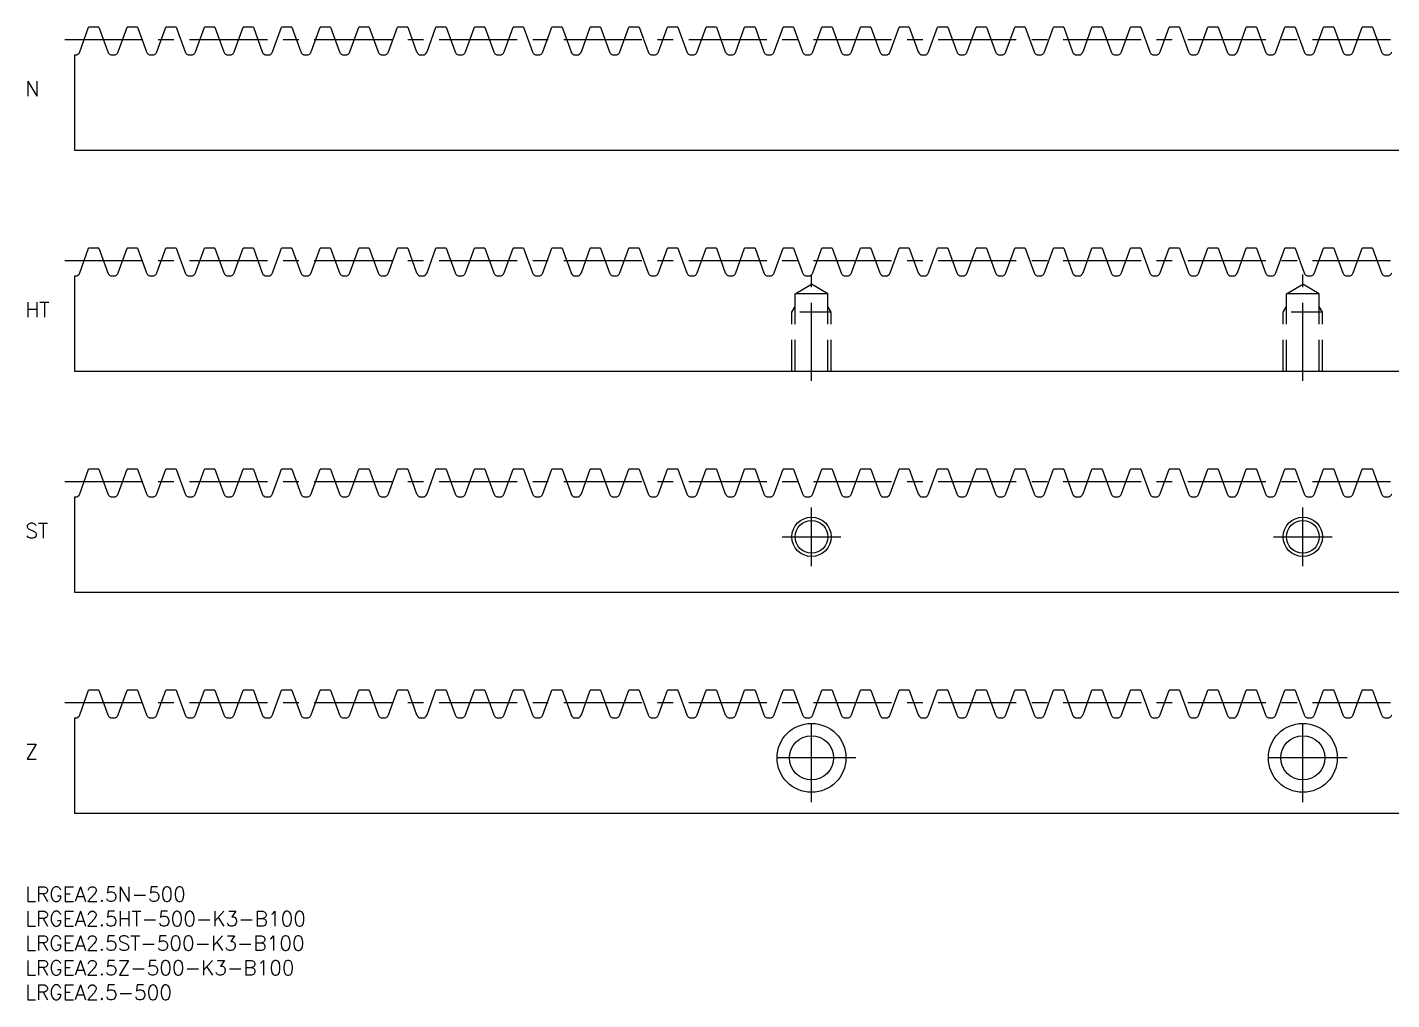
# Model space of a CAD drawing. Extents: x 0 to 552, y -23 to 175.
# Drawn here: x 0.4 to 278.1, y -23 to 175 of the extents above; entities that cross this region are included whole.
import ezdxf

# ---------------------------------------------------------------- set-up
doc = ezdxf.new("R2010")
doc.units = 0
doc.header["$LTSCALE"] = 0.5
doc.linetypes.add('CENTER', pattern=[50.8, 31.75, -6.35, 6.35, -6.35])
doc.linetypes.add('DASHED', pattern=[19.05, 12.7, -6.35])
for name, color, linetype in [('MSM_CENTER', 1, 'CENTER'), ('MSM_CONTINUOUS', 7, 'CONTINUOUS'), ('MSM_DASHED', 4, 'DASHED'), ('MSM_NARROW', 5, 'CONTINUOUS'), ('MSM_PART_NUMBER', 7, 'CONTINUOUS')]:
    doc.layers.add(name, color=color, linetype=linetype)
doc.styles.get("Standard").update_dxf_attribs({"font": 'txt.shx', "height": 3, "bigfont": 'bigfont.shx'})

msp = doc.modelspace()

# ---------------------------------------------------------------- linework, layer by layer
at = {"layer": 'MSM_CENTER'}
for p, q in [((8, 172.5), (512, 172.5)), ((8, 127.5), (512, 127.5)), ((160, 103), (160, 124.67)), ((260, 103), (260, 124.67)), ((8, 82.5), (512, 82.5)), ((160, 65.25), (160, 77.25)), ((260, 65.25), (260, 77.25)), ((154, 71.25), (166, 71.25)), ((254, 71.25), (266, 71.25)), ((8, 37.5), (512, 37.5)), ((160, 17.25), (160, 35.25)), ((260, 17.25), (260, 35.25)), ((169, 26.25), (151, 26.25)), ((269, 26.25), (251, 26.25))]:
    msp.add_line(p, q, dxfattribs=at)
at = {"layer": 'MSM_CONTINUOUS'}
for p, q in [((11.05, 170), (12.87, 175)), ((14.98, 175), (12.87, 175)), ((14.98, 175), (16.8, 170)), ((18.91, 170), (20.73, 175)), ((22.83, 175), (20.73, 175)), ((22.83, 175), (24.65, 170)), ((26.76, 170), (28.58, 175)), ((30.69, 175), (28.58, 175)), ((30.69, 175), (32.51, 170)), ((34.62, 170), (36.44, 175)), ((38.54, 175), (36.44, 175)), ((38.54, 175), (40.36, 170)), ((42.47, 170), (44.29, 175)), ((46.4, 175), (44.29, 175)), ((46.4, 175), (48.22, 170)), ((50.32, 170), (52.14, 175)), ((54.25, 175), (52.14, 175)), ((54.25, 175), (56.07, 170)), ((58.18, 170), (60, 175)), ((62.1, 175), (60, 175)), ((62.1, 175), (63.92, 170)), ((66.03, 170), (67.85, 175)), ((69.96, 175), (67.85, 175)), ((69.96, 175), (71.78, 170)), ((73.89, 170), (75.71, 175)), ((77.81, 175), (75.71, 175)), ((77.81, 175), (79.63, 170)), ((81.74, 170), (83.56, 175)), ((85.67, 175), (83.56, 175)), ((85.67, 175), (87.49, 170)), ((89.59, 170), (91.41, 175)), ((93.52, 175), (91.41, 175)), ((93.52, 175), (95.34, 170)), ((97.45, 170), (99.27, 175)), ((101.37, 175), (99.27, 175)), ((101.37, 175), (103.19, 170)), ((105.3, 170), (107.12, 175)), ((109.23, 175), (107.12, 175)), ((109.23, 175), (111.05, 170)), ((113.16, 170), (114.98, 175)), ((117.08, 175), (114.98, 175)), ((117.08, 175), (118.9, 170)), ((121.01, 170), (122.83, 175)), ((124.94, 175), (122.83, 175)), ((124.94, 175), (126.76, 170)), ((128.86, 170), (130.68, 175)), ((132.79, 175), (130.68, 175)), ((132.79, 175), (134.61, 170)), ((136.72, 170), (138.54, 175)), ((140.64, 175), (138.54, 175)), ((140.64, 175), (142.46, 170)), ((144.57, 170), (146.39, 175)), ((148.5, 175), (146.39, 175)), ((148.5, 175), (150.32, 170)), ((152.43, 170), (154.25, 175)), ((156.35, 175), (154.25, 175)), ((156.35, 175), (158.17, 170)), ((160.28, 170), (162.1, 175)), ((164.21, 175), (162.1, 175)), ((164.21, 175), (166.03, 170)), ((168.13, 170), (169.95, 175)), ((172.06, 175), (169.95, 175)), ((172.06, 175), (173.88, 170)), ((175.99, 170), (177.81, 175)), ((179.91, 175), (177.81, 175)), ((179.91, 175), (181.73, 170)), ((183.84, 170), (185.66, 175)), ((187.77, 175), (185.66, 175)), ((187.77, 175), (189.59, 170)), ((191.7, 170), (193.52, 175)), ((195.62, 175), (193.52, 175)), ((195.62, 175), (197.44, 170)), ((199.55, 170), (201.37, 175)), ((203.48, 175), (201.37, 175)), ((203.48, 175), (205.3, 170)), ((207.4, 170), (209.22, 175)), ((211.33, 175), (209.22, 175)), ((211.33, 175), (213.15, 170)), ((215.26, 170), (217.08, 175)), ((219.18, 175), (217.08, 175)), ((219.18, 175), (221, 170)), ((223.11, 170), (224.93, 175)), ((227.04, 175), (224.93, 175)), ((227.04, 175), (228.86, 170)), ((230.97, 170), (232.79, 175)), ((234.89, 175), (232.79, 175)), ((234.89, 175), (236.71, 170)), ((238.82, 170), (240.64, 175)), ((242.75, 175), (240.64, 175)), ((242.75, 175), (244.57, 170)), ((246.67, 170), (248.49, 175)), ((250.6, 175), (248.49, 175)), ((250.6, 175), (252.42, 170)), ((254.53, 170), (256.35, 175)), ((258.45, 175), (256.35, 175)), ((258.45, 175), (260.27, 170)), ((262.38, 170), (264.2, 175)), ((266.31, 175), (264.2, 175)), ((266.31, 175), (268.13, 170)), ((270.24, 170), (272.06, 175)), ((274.16, 175), (272.06, 175)), ((274.16, 175), (275.98, 170)), ((10, 169.38), (10.16, 169.38)), ((10, 169.38), (10, 150)), ((17.69, 169.38), (18.01, 169.38)), ((25.55, 169.38), (25.87, 169.38)), ((33.4, 169.38), (33.72, 169.38)), ((41.26, 169.38), (41.58, 169.38)), ((49.11, 169.38), (49.43, 169.38)), ((56.96, 169.38), (57.28, 169.38)), ((64.82, 169.38), (65.14, 169.38)), ((72.67, 169.38), (72.99, 169.38)), ((80.53, 169.38), (80.85, 169.38)), ((88.38, 169.38), (88.7, 169.38)), ((96.23, 169.38), (96.55, 169.38)), ((104.09, 169.38), (104.41, 169.38)), ((111.94, 169.38), (112.26, 169.38)), ((119.8, 169.38), (120.12, 169.38)), ((127.65, 169.38), (127.97, 169.38)), ((135.5, 169.38), (135.82, 169.38)), ((143.36, 169.38), (143.68, 169.38)), ((151.21, 169.38), (151.53, 169.38)), ((159.07, 169.38), (159.39, 169.38)), ((166.92, 169.38), (167.24, 169.38)), ((174.77, 169.38), (175.09, 169.38)), ((182.63, 169.38), (182.95, 169.38)), ((190.48, 169.38), (190.8, 169.38)), ((198.34, 169.38), (198.66, 169.38)), ((206.19, 169.38), (206.51, 169.38)), ((214.04, 169.38), (214.36, 169.38)), ((221.9, 169.38), (222.22, 169.38)), ((229.75, 169.38), (230.07, 169.38)), ((237.61, 169.38), (237.93, 169.38)), ((245.46, 169.38), (245.78, 169.38)), ((253.31, 169.38), (253.63, 169.38)), ((261.17, 169.38), (261.49, 169.38)), ((269.02, 169.38), (269.34, 169.38)), ((276.88, 169.38), (277.2, 169.38)), ((10, 150), (510, 150)), ((11.05, 125), (12.87, 130)), ((14.98, 130), (12.87, 130)), ((14.98, 130), (16.8, 125)), ((18.91, 125), (20.73, 130)), ((22.83, 130), (20.73, 130)), ((22.83, 130), (24.65, 125)), ((26.76, 125), (28.58, 130)), ((30.69, 130), (28.58, 130)), ((30.69, 130), (32.51, 125)), ((34.62, 125), (36.44, 130)), ((38.54, 130), (36.44, 130)), ((38.54, 130), (40.36, 125)), ((42.47, 125), (44.29, 130)), ((46.4, 130), (44.29, 130)), ((46.4, 130), (48.22, 125)), ((50.32, 125), (52.14, 130)), ((54.25, 130), (52.14, 130)), ((54.25, 130), (56.07, 125)), ((58.18, 125), (60, 130)), ((62.1, 130), (60, 130)), ((62.1, 130), (63.92, 125)), ((66.03, 125), (67.85, 130)), ((69.96, 130), (67.85, 130)), ((69.96, 130), (71.78, 125)), ((73.89, 125), (75.71, 130)), ((77.81, 130), (75.71, 130)), ((77.81, 130), (79.63, 125)), ((81.74, 125), (83.56, 130)), ((85.67, 130), (83.56, 130)), ((85.67, 130), (87.49, 125)), ((89.59, 125), (91.41, 130)), ((93.52, 130), (91.41, 130)), ((93.52, 130), (95.34, 125)), ((97.45, 125), (99.27, 130)), ((101.37, 130), (99.27, 130)), ((101.37, 130), (103.19, 125)), ((105.3, 125), (107.12, 130)), ((109.23, 130), (107.12, 130)), ((109.23, 130), (111.05, 125)), ((113.16, 125), (114.98, 130)), ((117.08, 130), (114.98, 130)), ((117.08, 130), (118.9, 125)), ((121.01, 125), (122.83, 130)), ((124.94, 130), (122.83, 130)), ((124.94, 130), (126.76, 125)), ((128.86, 125), (130.68, 130)), ((132.79, 130), (130.68, 130)), ((132.79, 130), (134.61, 125)), ((136.72, 125), (138.54, 130)), ((140.64, 130), (138.54, 130)), ((140.64, 130), (142.46, 125)), ((144.57, 125), (146.39, 130)), ((148.5, 130), (146.39, 130)), ((148.5, 130), (150.32, 125)), ((152.43, 125), (154.25, 130)), ((156.35, 130), (154.25, 130)), ((156.35, 130), (158.17, 125)), ((160.28, 125), (162.1, 130)), ((164.21, 130), (162.1, 130)), ((164.21, 130), (166.03, 125)), ((168.13, 125), (169.95, 130)), ((172.06, 130), (169.95, 130)), ((172.06, 130), (173.88, 125)), ((175.99, 125), (177.81, 130)), ((179.91, 130), (177.81, 130)), ((179.91, 130), (181.73, 125)), ((183.84, 125), (185.66, 130)), ((187.77, 130), (185.66, 130)), ((187.77, 130), (189.59, 125)), ((191.7, 125), (193.52, 130)), ((195.62, 130), (193.52, 130)), ((195.62, 130), (197.44, 125)), ((199.55, 125), (201.37, 130)), ((203.48, 130), (201.37, 130)), ((203.48, 130), (205.3, 125)), ((207.4, 125), (209.22, 130)), ((211.33, 130), (209.22, 130)), ((211.33, 130), (213.15, 125)), ((215.26, 125), (217.08, 130)), ((219.18, 130), (217.08, 130)), ((219.18, 130), (221, 125)), ((223.11, 125), (224.93, 130)), ((227.04, 130), (224.93, 130)), ((227.04, 130), (228.86, 125)), ((230.97, 125), (232.79, 130)), ((234.89, 130), (232.79, 130)), ((234.89, 130), (236.71, 125)), ((238.82, 125), (240.64, 130)), ((242.75, 130), (240.64, 130)), ((242.75, 130), (244.57, 125)), ((246.67, 125), (248.49, 130)), ((250.6, 130), (248.49, 130)), ((250.6, 130), (252.42, 125)), ((254.53, 125), (256.35, 130)), ((258.45, 130), (256.35, 130)), ((258.45, 130), (260.27, 125)), ((262.38, 125), (264.2, 130)), ((266.31, 130), (264.2, 130)), ((266.31, 130), (268.13, 125)), ((270.24, 125), (272.06, 130)), ((274.16, 130), (272.06, 130)), ((274.16, 130), (275.98, 125)), ((10, 124.38), (10.16, 124.38)), ((10, 124.38), (10, 105)), ((17.69, 124.38), (18.01, 124.38)), ((25.55, 124.38), (25.87, 124.38)), ((33.4, 124.38), (33.72, 124.38)), ((41.26, 124.38), (41.58, 124.38)), ((49.11, 124.38), (49.43, 124.38)), ((56.96, 124.38), (57.28, 124.38)), ((64.82, 124.38), (65.14, 124.38)), ((72.67, 124.38), (72.99, 124.38)), ((80.53, 124.38), (80.85, 124.38)), ((88.38, 124.38), (88.7, 124.38)), ((96.23, 124.38), (96.55, 124.38)), ((104.09, 124.38), (104.41, 124.38)), ((111.94, 124.38), (112.26, 124.38)), ((119.8, 124.38), (120.12, 124.38)), ((127.65, 124.38), (127.97, 124.38)), ((135.5, 124.38), (135.82, 124.38)), ((143.36, 124.38), (143.68, 124.38)), ((151.21, 124.38), (151.53, 124.38)), ((159.07, 124.38), (159.39, 124.38)), ((166.92, 124.38), (167.24, 124.38)), ((174.77, 124.38), (175.09, 124.38)), ((182.63, 124.38), (182.95, 124.38)), ((190.48, 124.38), (190.8, 124.38)), ((198.34, 124.38), (198.66, 124.38)), ((206.19, 124.38), (206.51, 124.38)), ((214.04, 124.38), (214.36, 124.38)), ((221.9, 124.38), (222.22, 124.38)), ((229.75, 124.38), (230.07, 124.38)), ((237.61, 124.38), (237.93, 124.38)), ((245.46, 124.38), (245.78, 124.38)), ((253.31, 124.38), (253.63, 124.38)), ((261.17, 124.38), (261.49, 124.38)), ((269.02, 124.38), (269.34, 124.38)), ((276.88, 124.38), (277.2, 124.38)), ((10, 105), (510, 105)), ((11.05, 80), (12.87, 85)), ((14.98, 85), (12.87, 85)), ((14.98, 85), (16.8, 80)), ((18.91, 80), (20.73, 85)), ((22.83, 85), (20.73, 85)), ((22.83, 85), (24.65, 80)), ((26.76, 80), (28.58, 85)), ((30.69, 85), (28.58, 85)), ((30.69, 85), (32.51, 80)), ((34.62, 80), (36.44, 85)), ((38.54, 85), (36.44, 85)), ((38.54, 85), (40.36, 80)), ((42.47, 80), (44.29, 85)), ((46.4, 85), (44.29, 85)), ((46.4, 85), (48.22, 80)), ((50.32, 80), (52.14, 85)), ((54.25, 85), (52.14, 85)), ((54.25, 85), (56.07, 80)), ((58.18, 80), (60, 85)), ((62.1, 85), (60, 85)), ((62.1, 85), (63.92, 80)), ((66.03, 80), (67.85, 85)), ((69.96, 85), (67.85, 85)), ((69.96, 85), (71.78, 80)), ((73.89, 80), (75.71, 85)), ((77.81, 85), (75.71, 85)), ((77.81, 85), (79.63, 80)), ((81.74, 80), (83.56, 85)), ((85.67, 85), (83.56, 85)), ((85.67, 85), (87.49, 80)), ((89.59, 80), (91.41, 85)), ((93.52, 85), (91.41, 85)), ((93.52, 85), (95.34, 80)), ((97.45, 80), (99.27, 85)), ((101.37, 85), (99.27, 85)), ((101.37, 85), (103.19, 80)), ((105.3, 80), (107.12, 85)), ((109.23, 85), (107.12, 85)), ((109.23, 85), (111.05, 80)), ((113.16, 80), (114.98, 85)), ((117.08, 85), (114.98, 85)), ((117.08, 85), (118.9, 80)), ((121.01, 80), (122.83, 85)), ((124.94, 85), (122.83, 85)), ((124.94, 85), (126.76, 80)), ((128.86, 80), (130.68, 85)), ((132.79, 85), (130.68, 85)), ((132.79, 85), (134.61, 80)), ((136.72, 80), (138.54, 85)), ((140.64, 85), (138.54, 85)), ((140.64, 85), (142.46, 80)), ((144.57, 80), (146.39, 85)), ((148.5, 85), (146.39, 85)), ((148.5, 85), (150.32, 80)), ((152.43, 80), (154.25, 85)), ((156.35, 85), (154.25, 85)), ((156.35, 85), (158.17, 80)), ((160.28, 80), (162.1, 85)), ((164.21, 85), (162.1, 85)), ((164.21, 85), (166.03, 80)), ((168.13, 80), (169.95, 85)), ((172.06, 85), (169.95, 85)), ((172.06, 85), (173.88, 80)), ((175.99, 80), (177.81, 85)), ((179.91, 85), (177.81, 85)), ((179.91, 85), (181.73, 80)), ((183.84, 80), (185.66, 85)), ((187.77, 85), (185.66, 85)), ((187.77, 85), (189.59, 80)), ((191.7, 80), (193.52, 85)), ((195.62, 85), (193.52, 85)), ((195.62, 85), (197.44, 80)), ((199.55, 80), (201.37, 85)), ((203.48, 85), (201.37, 85)), ((203.48, 85), (205.3, 80)), ((207.4, 80), (209.22, 85)), ((211.33, 85), (209.22, 85)), ((211.33, 85), (213.15, 80)), ((215.26, 80), (217.08, 85)), ((219.18, 85), (217.08, 85)), ((219.18, 85), (221, 80)), ((223.11, 80), (224.93, 85)), ((227.04, 85), (224.93, 85)), ((227.04, 85), (228.86, 80)), ((230.97, 80), (232.79, 85)), ((234.89, 85), (232.79, 85)), ((234.89, 85), (236.71, 80)), ((238.82, 80), (240.64, 85)), ((242.75, 85), (240.64, 85)), ((242.75, 85), (244.57, 80)), ((246.67, 80), (248.49, 85)), ((250.6, 85), (248.49, 85)), ((250.6, 85), (252.42, 80)), ((254.53, 80), (256.35, 85)), ((258.45, 85), (256.35, 85)), ((258.45, 85), (260.27, 80)), ((262.38, 80), (264.2, 85)), ((266.31, 85), (264.2, 85)), ((266.31, 85), (268.13, 80)), ((270.24, 80), (272.06, 85)), ((274.16, 85), (272.06, 85)), ((274.16, 85), (275.98, 80)), ((10, 79.38), (10.16, 79.38)), ((10, 79.38), (10, 60)), ((17.69, 79.38), (18.01, 79.38)), ((25.55, 79.38), (25.87, 79.38)), ((33.4, 79.38), (33.72, 79.38)), ((41.26, 79.38), (41.58, 79.38)), ((49.11, 79.38), (49.43, 79.38)), ((56.96, 79.38), (57.28, 79.38)), ((64.82, 79.38), (65.14, 79.38)), ((72.67, 79.38), (72.99, 79.38)), ((80.53, 79.38), (80.85, 79.38)), ((88.38, 79.38), (88.7, 79.38)), ((96.23, 79.38), (96.55, 79.38)), ((104.09, 79.38), (104.41, 79.38)), ((111.94, 79.38), (112.26, 79.38)), ((119.8, 79.38), (120.12, 79.38)), ((127.65, 79.38), (127.97, 79.38)), ((135.5, 79.38), (135.82, 79.38)), ((143.36, 79.38), (143.68, 79.38)), ((151.21, 79.38), (151.53, 79.38)), ((159.07, 79.38), (159.39, 79.38)), ((166.92, 79.38), (167.24, 79.38)), ((174.77, 79.38), (175.09, 79.38)), ((182.63, 79.38), (182.95, 79.38)), ((190.48, 79.38), (190.8, 79.38)), ((198.34, 79.38), (198.66, 79.38)), ((206.19, 79.38), (206.51, 79.38)), ((214.04, 79.38), (214.36, 79.38)), ((221.9, 79.38), (222.22, 79.38)), ((229.75, 79.38), (230.07, 79.38)), ((237.61, 79.38), (237.93, 79.38)), ((245.46, 79.38), (245.78, 79.38)), ((253.31, 79.38), (253.63, 79.38)), ((261.17, 79.38), (261.49, 79.38)), ((269.02, 79.38), (269.34, 79.38)), ((276.88, 79.38), (277.2, 79.38)), ((10, 60), (510, 60)), ((11.05, 35), (12.87, 40)), ((14.98, 40), (12.87, 40)), ((14.98, 40), (16.8, 35)), ((18.91, 35), (20.73, 40)), ((22.83, 40), (20.73, 40)), ((22.83, 40), (24.65, 35)), ((26.76, 35), (28.58, 40)), ((30.69, 40), (28.58, 40)), ((30.69, 40), (32.51, 35)), ((34.62, 35), (36.44, 40)), ((38.54, 40), (36.44, 40)), ((38.54, 40), (40.36, 35)), ((42.47, 35), (44.29, 40)), ((46.4, 40), (44.29, 40)), ((46.4, 40), (48.22, 35)), ((50.32, 35), (52.14, 40)), ((54.25, 40), (52.14, 40)), ((54.25, 40), (56.07, 35)), ((58.18, 35), (60, 40)), ((62.1, 40), (60, 40)), ((62.1, 40), (63.92, 35)), ((66.03, 35), (67.85, 40)), ((69.96, 40), (67.85, 40)), ((69.96, 40), (71.78, 35)), ((73.89, 35), (75.71, 40)), ((77.81, 40), (75.71, 40)), ((77.81, 40), (79.63, 35)), ((81.74, 35), (83.56, 40)), ((85.67, 40), (83.56, 40)), ((85.67, 40), (87.49, 35)), ((89.59, 35), (91.41, 40)), ((93.52, 40), (91.41, 40)), ((93.52, 40), (95.34, 35)), ((97.45, 35), (99.27, 40)), ((101.37, 40), (99.27, 40)), ((101.37, 40), (103.19, 35)), ((105.3, 35), (107.12, 40)), ((109.23, 40), (107.12, 40)), ((109.23, 40), (111.05, 35)), ((113.16, 35), (114.98, 40)), ((117.08, 40), (114.98, 40)), ((117.08, 40), (118.9, 35)), ((121.01, 35), (122.83, 40)), ((124.94, 40), (122.83, 40)), ((124.94, 40), (126.76, 35)), ((128.86, 35), (130.68, 40)), ((132.79, 40), (130.68, 40)), ((132.79, 40), (134.61, 35)), ((136.72, 35), (138.54, 40)), ((140.64, 40), (138.54, 40)), ((140.64, 40), (142.46, 35)), ((144.57, 35), (146.39, 40)), ((148.5, 40), (146.39, 40)), ((148.5, 40), (150.32, 35)), ((152.43, 35), (154.25, 40)), ((156.35, 40), (154.25, 40)), ((156.35, 40), (158.17, 35)), ((160.28, 35), (162.1, 40)), ((164.21, 40), (162.1, 40)), ((164.21, 40), (166.03, 35)), ((168.13, 35), (169.95, 40)), ((172.06, 40), (169.95, 40)), ((172.06, 40), (173.88, 35)), ((175.99, 35), (177.81, 40)), ((179.91, 40), (177.81, 40)), ((179.91, 40), (181.73, 35)), ((183.84, 35), (185.66, 40)), ((187.77, 40), (185.66, 40)), ((187.77, 40), (189.59, 35)), ((191.7, 35), (193.52, 40)), ((195.62, 40), (193.52, 40)), ((195.62, 40), (197.44, 35)), ((199.55, 35), (201.37, 40)), ((203.48, 40), (201.37, 40)), ((203.48, 40), (205.3, 35)), ((207.4, 35), (209.22, 40)), ((211.33, 40), (209.22, 40)), ((211.33, 40), (213.15, 35)), ((215.26, 35), (217.08, 40)), ((219.18, 40), (217.08, 40)), ((219.18, 40), (221, 35)), ((223.11, 35), (224.93, 40)), ((227.04, 40), (224.93, 40)), ((227.04, 40), (228.86, 35)), ((230.97, 35), (232.79, 40)), ((234.89, 40), (232.79, 40)), ((234.89, 40), (236.71, 35)), ((238.82, 35), (240.64, 40)), ((242.75, 40), (240.64, 40)), ((242.75, 40), (244.57, 35)), ((246.67, 35), (248.49, 40)), ((250.6, 40), (248.49, 40)), ((250.6, 40), (252.42, 35)), ((254.53, 35), (256.35, 40)), ((258.45, 40), (256.35, 40)), ((258.45, 40), (260.27, 35)), ((262.38, 35), (264.2, 40)), ((266.31, 40), (264.2, 40)), ((266.31, 40), (268.13, 35)), ((270.24, 35), (272.06, 40)), ((274.16, 40), (272.06, 40)), ((274.16, 40), (275.98, 35)), ((10, 34.38), (10.16, 34.38)), ((10, 34.38), (10, 15)), ((17.69, 34.38), (18.01, 34.38)), ((25.55, 34.38), (25.87, 34.38)), ((33.4, 34.38), (33.72, 34.38)), ((41.26, 34.38), (41.58, 34.38)), ((49.11, 34.38), (49.43, 34.38)), ((56.96, 34.38), (57.28, 34.38)), ((64.82, 34.38), (65.14, 34.38)), ((72.67, 34.38), (72.99, 34.38)), ((80.53, 34.38), (80.85, 34.38)), ((88.38, 34.38), (88.7, 34.38)), ((96.23, 34.38), (96.55, 34.38)), ((104.09, 34.38), (104.41, 34.38)), ((111.94, 34.38), (112.26, 34.38)), ((119.8, 34.38), (120.12, 34.38)), ((127.65, 34.38), (127.97, 34.38)), ((135.5, 34.38), (135.82, 34.38)), ((143.36, 34.38), (143.68, 34.38)), ((151.21, 34.38), (151.53, 34.38)), ((159.07, 34.38), (159.39, 34.38)), ((166.92, 34.38), (167.24, 34.38)), ((174.77, 34.38), (175.09, 34.38)), ((182.63, 34.38), (182.95, 34.38)), ((190.48, 34.38), (190.8, 34.38)), ((198.34, 34.38), (198.66, 34.38)), ((206.19, 34.38), (206.51, 34.38)), ((214.04, 34.38), (214.36, 34.38)), ((221.9, 34.38), (222.22, 34.38)), ((229.75, 34.38), (230.07, 34.38)), ((237.61, 34.38), (237.93, 34.38)), ((245.46, 34.38), (245.78, 34.38)), ((253.31, 34.38), (253.63, 34.38)), ((261.17, 34.38), (261.49, 34.38)), ((269.02, 34.38), (269.34, 34.38)), ((276.88, 34.38), (277.2, 34.38)), ((10, 15), (510, 15))]:
    msp.add_line(p, q, dxfattribs=at)
for centre, radius in [((160, 71.25), 3.32), ((260, 71.25), 3.32), ((160, 26.25), 7), ((160, 26.25), 4.5), ((260, 26.25), 7), ((260, 26.25), 4.5)]:
    msp.add_circle(centre, radius, dxfattribs=at)
for centre, start, end in [((10.16, 170.32), 270, 340), ((17.69, 170.32), 200, 270), ((18.01, 170.32), 270, 340), ((25.55, 170.32), 200, 270), ((25.87, 170.32), 270, 340), ((33.4, 170.32), 200, 270), ((33.72, 170.32), 270, 340), ((41.26, 170.32), 200, 270), ((41.58, 170.32), 270, 340), ((49.11, 170.32), 200, 270), ((49.43, 170.32), 270, 340), ((56.96, 170.32), 200, 270), ((57.28, 170.32), 270, 340), ((64.82, 170.32), 200, 270), ((65.14, 170.32), 270, 340), ((72.67, 170.32), 200, 270), ((72.99, 170.32), 270, 340), ((80.53, 170.32), 200, 270), ((80.85, 170.32), 270, 340), ((88.38, 170.32), 200, 270), ((88.7, 170.32), 270, 340), ((96.23, 170.32), 200, 270), ((96.55, 170.32), 270, 340), ((104.09, 170.32), 200, 270), ((104.41, 170.32), 270, 340), ((111.94, 170.32), 200, 270), ((112.26, 170.32), 270, 340), ((119.8, 170.32), 200, 270), ((120.12, 170.32), 270, 340), ((127.65, 170.32), 200, 270), ((127.97, 170.32), 270, 340), ((135.5, 170.32), 200, 270), ((135.82, 170.32), 270, 340), ((143.36, 170.32), 200, 270), ((143.68, 170.32), 270, 340), ((151.21, 170.32), 200, 270), ((151.53, 170.32), 270, 340), ((159.07, 170.32), 200, 270), ((159.39, 170.32), 270, 340), ((166.92, 170.32), 200, 270), ((167.24, 170.32), 270, 340), ((174.77, 170.32), 200, 270), ((175.09, 170.32), 270, 340), ((182.63, 170.32), 200, 270), ((182.95, 170.32), 270, 340), ((190.48, 170.32), 200, 270), ((190.8, 170.32), 270, 340), ((198.34, 170.32), 200, 270), ((198.66, 170.32), 270, 340), ((206.19, 170.32), 200, 270), ((206.51, 170.32), 270, 340), ((214.04, 170.32), 200, 270), ((214.36, 170.32), 270, 340), ((221.9, 170.32), 200, 270), ((222.22, 170.32), 270, 340), ((229.75, 170.32), 200, 270), ((230.07, 170.32), 270, 340), ((237.61, 170.32), 200, 270), ((237.93, 170.32), 270, 340), ((245.46, 170.32), 200, 270), ((245.78, 170.32), 270, 340), ((253.31, 170.32), 200, 270), ((253.63, 170.32), 270, 340), ((261.17, 170.32), 200, 270), ((261.49, 170.32), 270, 340), ((269.02, 170.32), 200, 270), ((269.34, 170.32), 270, 340), ((276.88, 170.32), 200, 270), ((277.2, 170.32), 270, 340), ((10.16, 125.32), 270, 340), ((17.69, 125.32), 200, 270), ((18.01, 125.32), 270, 340), ((25.55, 125.32), 200, 270), ((25.87, 125.32), 270, 340), ((33.4, 125.32), 200, 270), ((33.72, 125.32), 270, 340), ((41.26, 125.32), 200, 270), ((41.58, 125.32), 270, 340), ((49.11, 125.32), 200, 270), ((49.43, 125.32), 270, 340), ((56.96, 125.32), 200, 270), ((57.28, 125.32), 270, 340), ((64.82, 125.32), 200, 270), ((65.14, 125.32), 270, 340), ((72.67, 125.32), 200, 270), ((72.99, 125.32), 270, 340), ((80.53, 125.32), 200, 270), ((80.85, 125.32), 270, 340), ((88.38, 125.32), 200, 270), ((88.7, 125.32), 270, 340), ((96.23, 125.32), 200, 270), ((96.55, 125.32), 270, 340), ((104.09, 125.32), 200, 270), ((104.41, 125.32), 270, 340), ((111.94, 125.32), 200, 270), ((112.26, 125.32), 270, 340), ((119.8, 125.32), 200, 270), ((120.12, 125.32), 270, 340), ((127.65, 125.32), 200, 270), ((127.97, 125.32), 270, 340), ((135.5, 125.32), 200, 270), ((135.82, 125.32), 270, 340), ((143.36, 125.32), 200, 270), ((143.68, 125.32), 270, 340), ((151.21, 125.32), 200, 270), ((151.53, 125.32), 270, 340), ((159.07, 125.32), 200, 270), ((159.39, 125.32), 270, 340), ((166.92, 125.32), 200, 270), ((167.24, 125.32), 270, 340), ((174.77, 125.32), 200, 270), ((175.09, 125.32), 270, 340), ((182.63, 125.32), 200, 270), ((182.95, 125.32), 270, 340), ((190.48, 125.32), 200, 270), ((190.8, 125.32), 270, 340), ((198.34, 125.32), 200, 270), ((198.66, 125.32), 270, 340), ((206.19, 125.32), 200, 270), ((206.51, 125.32), 270, 340), ((214.04, 125.32), 200, 270), ((214.36, 125.32), 270, 340), ((221.9, 125.32), 200, 270), ((222.22, 125.32), 270, 340), ((229.75, 125.32), 200, 270), ((230.07, 125.32), 270, 340), ((237.61, 125.32), 200, 270), ((237.93, 125.32), 270, 340), ((245.46, 125.32), 200, 270), ((245.78, 125.32), 270, 340), ((253.31, 125.32), 200, 270), ((253.63, 125.32), 270, 340), ((261.17, 125.32), 200, 270), ((261.49, 125.32), 270, 340), ((269.02, 125.32), 200, 270), ((269.34, 125.32), 270, 340), ((276.88, 125.32), 200, 270), ((277.2, 125.32), 270, 340), ((10.16, 80.32), 270, 340), ((17.69, 80.32), 200, 270), ((18.01, 80.32), 270, 340), ((25.55, 80.32), 200, 270), ((25.87, 80.32), 270, 340), ((33.4, 80.32), 200, 270), ((33.72, 80.32), 270, 340), ((41.26, 80.32), 200, 270), ((41.58, 80.32), 270, 340), ((49.11, 80.32), 200, 270), ((49.43, 80.32), 270, 340), ((56.96, 80.32), 200, 270), ((57.28, 80.32), 270, 340), ((64.82, 80.32), 200, 270), ((65.14, 80.32), 270, 340), ((72.67, 80.32), 200, 270), ((72.99, 80.32), 270, 340), ((80.53, 80.32), 200, 270), ((80.85, 80.32), 270, 340), ((88.38, 80.32), 200, 270), ((88.7, 80.32), 270, 340), ((96.23, 80.32), 200, 270), ((96.55, 80.32), 270, 340), ((104.09, 80.32), 200, 270), ((104.41, 80.32), 270, 340), ((111.94, 80.32), 200, 270), ((112.26, 80.32), 270, 340), ((119.8, 80.32), 200, 270), ((120.12, 80.32), 270, 340), ((127.65, 80.32), 200, 270), ((127.97, 80.32), 270, 340), ((135.5, 80.32), 200, 270), ((135.82, 80.32), 270, 340), ((143.36, 80.32), 200, 270), ((143.68, 80.32), 270, 340), ((151.21, 80.32), 200, 270), ((151.53, 80.32), 270, 340), ((159.07, 80.32), 200, 270), ((159.39, 80.32), 270, 340), ((166.92, 80.32), 200, 270), ((167.24, 80.32), 270, 340), ((174.77, 80.32), 200, 270), ((175.09, 80.32), 270, 340), ((182.63, 80.32), 200, 270), ((182.95, 80.32), 270, 340), ((190.48, 80.32), 200, 270), ((190.8, 80.32), 270, 340), ((198.34, 80.32), 200, 270), ((198.66, 80.32), 270, 340), ((206.19, 80.32), 200, 270), ((206.51, 80.32), 270, 340), ((214.04, 80.32), 200, 270), ((214.36, 80.32), 270, 340), ((221.9, 80.32), 200, 270), ((222.22, 80.32), 270, 340), ((229.75, 80.32), 200, 270), ((230.07, 80.32), 270, 340), ((237.61, 80.32), 200, 270), ((237.93, 80.32), 270, 340), ((245.46, 80.32), 200, 270), ((245.78, 80.32), 270, 340), ((253.31, 80.32), 200, 270), ((253.63, 80.32), 270, 340), ((261.17, 80.32), 200, 270), ((261.49, 80.32), 270, 340), ((269.02, 80.32), 200, 270), ((269.34, 80.32), 270, 340), ((276.88, 80.32), 200, 270), ((277.2, 80.32), 270, 340), ((10.16, 35.32), 270, 340), ((17.69, 35.32), 200, 270), ((18.01, 35.32), 270, 340), ((25.55, 35.32), 200, 270), ((25.87, 35.32), 270, 340), ((33.4, 35.32), 200, 270), ((33.72, 35.32), 270, 340), ((41.26, 35.32), 200, 270), ((41.58, 35.32), 270, 340), ((49.11, 35.32), 200, 270), ((49.43, 35.32), 270, 340), ((56.96, 35.32), 200, 270), ((57.28, 35.32), 270, 340), ((64.82, 35.32), 200, 270), ((65.14, 35.32), 270, 340), ((72.67, 35.32), 200, 270), ((72.99, 35.32), 270, 340), ((80.53, 35.32), 200, 270), ((80.85, 35.32), 270, 340), ((88.38, 35.32), 200, 270), ((88.7, 35.32), 270, 340), ((96.23, 35.32), 200, 270), ((96.55, 35.32), 270, 340), ((104.09, 35.32), 200, 270), ((104.41, 35.32), 270, 340), ((111.94, 35.32), 200, 270), ((112.26, 35.32), 270, 340), ((119.8, 35.32), 200, 270), ((120.12, 35.32), 270, 340), ((127.65, 35.32), 200, 270), ((127.97, 35.32), 270, 340), ((135.5, 35.32), 200, 270), ((135.82, 35.32), 270, 340), ((143.36, 35.32), 200, 270), ((143.68, 35.32), 270, 340), ((151.21, 35.32), 200, 270), ((151.53, 35.32), 270, 340), ((159.07, 35.32), 200, 270), ((159.39, 35.32), 270, 340), ((166.92, 35.32), 200, 270), ((167.24, 35.32), 270, 340), ((174.77, 35.32), 200, 270), ((175.09, 35.32), 270, 340), ((182.63, 35.32), 200, 270), ((182.95, 35.32), 270, 340), ((190.48, 35.32), 200, 270), ((190.8, 35.32), 270, 340), ((198.34, 35.32), 200, 270), ((198.66, 35.32), 270, 340), ((206.19, 35.32), 200, 270), ((206.51, 35.32), 270, 340), ((214.04, 35.32), 200, 270), ((214.36, 35.32), 270, 340), ((221.9, 35.32), 200, 270), ((222.22, 35.32), 270, 340), ((229.75, 35.32), 200, 270), ((230.07, 35.32), 270, 340), ((237.61, 35.32), 200, 270), ((237.93, 35.32), 270, 340), ((245.46, 35.32), 200, 270), ((245.78, 35.32), 270, 340), ((253.31, 35.32), 200, 270), ((253.63, 35.32), 270, 340), ((261.17, 35.32), 200, 270), ((261.49, 35.32), 270, 340), ((269.02, 35.32), 200, 270), ((269.34, 35.32), 270, 340), ((276.88, 35.32), 200, 270), ((277.2, 35.32), 270, 340)]:
    msp.add_arc(centre, 0.95, start, end, dxfattribs=at)
at = {"layer": 'MSM_DASHED'}
for p, q in [((156.68, 120.75), (160, 122.67)), ((163.32, 120.75), (160, 122.67)), ((256.68, 120.75), (260, 122.67)), ((263.32, 120.75), (260, 122.67)), ((163.32, 120.75), (156.68, 120.75)), ((156.68, 105), (156.68, 120.75)), ((163.32, 105), (163.32, 120.75)), ((263.32, 120.75), (256.68, 120.75)), ((256.68, 105), (256.68, 120.75)), ((263.32, 105), (263.32, 120.75)), ((156, 117), (156.68, 118.17)), ((164, 117), (156, 117)), ((156, 105), (156, 117)), ((164, 117), (163.32, 118.17)), ((164, 105), (164, 117)), ((256, 117), (256.68, 118.17)), ((264, 117), (256, 117)), ((256, 105), (256, 117)), ((264, 117), (263.32, 118.17)), ((264, 105), (264, 117))]:
    msp.add_line(p, q, dxfattribs=at)
at = {"layer": 'MSM_NARROW'}
for centre in [(160, 71.25), (260, 71.25)]:
    msp.add_circle(centre, 4, dxfattribs=at)

# ---------------------------------------------------------------- texts
at = {"layer": 'MSM_PART_NUMBER', "linetype": 'CONTINUOUS'}
for s, p in [('N', (0, 161)), ('HT', (0, 116)), ('ST', (0, 71)), ('Z', (0, 26)), ('LRGEA2.5N-500', (0, -3)), ('LRGEA2.5HT-500-K3-B100', (0, -8)), ('LRGEA2.5ST-500-K3-B100', (0, -13)), ('LRGEA2.5Z-500-K3-B100', (0, -18)), ('LRGEA2.5-500', (0, -23))]:
    msp.add_text(s, height=3, dxfattribs=at).set_placement(p)

doc.saveas('drawing.dxf')
